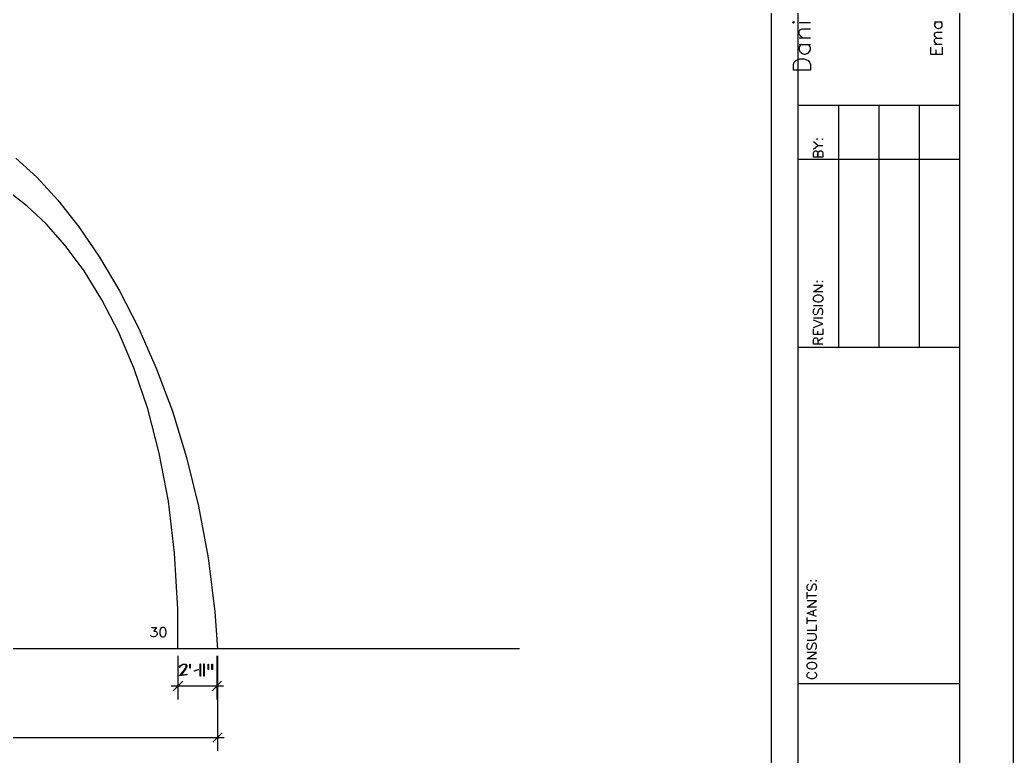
# Model space of a CAD drawing. Extents: x -97.3 to -8.2, y -85.6 to -26.1.
# Drawn here: x -31.03 to -8.16, y -59.99 to -43.04 of the extents above; entities that cross this region are included whole.
import ezdxf

# ---------------------------------------------------------------- set-up
doc = ezdxf.new("R2010")
doc.units = 0
for name, color, linetype in [('ARCHES', 18, 'CONTINUOUS'), ('DIMENSION', 18, 'CONTINUOUS'), ('NONE', 18, 'CONTINUOUS')]:
    doc.layers.add(name, color=color, linetype=linetype)

msp = doc.modelspace()

# ---------------------------------------------------------------- linework, layer by layer
at = {"layer": 'ARCHES'}
msp.add_lwpolyline([(-31.122, -46.224), (-30.643, -46.664), (-30.157, -47.192), (-29.673, -47.807), (-29.197, -48.503), (-28.737, -49.28), (-28.3, -50.132), (-27.891, -51.057), (-27.52, -52.052), (-27.192, -53.113), (-26.916, -54.238), (-26.697, -55.422), (-26.543, -56.663), (-26.481, -57.521), (-26.496, -57.521), (-26.528, -57.521), (-26.575, -57.521), (-26.633, -57.521), (-26.7, -57.521), (-26.775, -57.521), (-26.854, -57.521), (-26.936, -57.521), (-27.017, -57.521), (-27.097, -57.521), (-27.171, -57.521), (-27.239, -57.521), (-27.297, -57.521), (-27.343, -57.521), (-27.375, -57.521), (-27.391, -57.521), (-27.396, -56.607), (-27.468, -55.316), (-27.612, -54.118), (-27.821, -53.013), (-28.086, -51.998), (-28.4, -51.073), (-28.754, -50.236), (-29.142, -49.486), (-29.555, -48.821), (-29.986, -48.239), (-30.427, -47.74), (-30.869, -47.321), (-31.306, -46.982)], dxfattribs=at)
at = {"layer": 'DIMENSION'}
for points in [[(-27.391, -57.676), (-27.391, -58.682)], [(-26.496, -57.676), (-26.496, -58.682)], [(-26.481, -57.676), (-26.481, -59.868)], [(-27.281, -58.263), (-27.5, -58.482)], [(-26.606, -58.482), (-26.387, -58.263)], [(-27.545, -58.372), (-27.391, -58.372)], [(-27.391, -58.372), (-26.496, -58.372)], [(-26.496, -58.372), (-26.342, -58.372)], [(-26.59, -59.668), (-26.371, -59.449)], [(-39.202, -59.559), (-26.481, -59.559)], [(-26.481, -59.559), (-26.326, -59.559)]]:
    msp.add_lwpolyline(points, dxfattribs=at)
for points in [[(-27.189, -57.903), (-27.189, -57.922), (-27.214, -57.977), (-27.24, -58.013), (-27.261, -58.043), (-27.306, -58.098), (-27.33, -58.122), (-27.331, -58.123), (-27.334, -58.125), (-27.336, -58.127), (-27.191, -58.104), (-27.191, -58.114), (-27.355, -58.141), (-27.359, -58.133), (-27.355, -58.13), (-27.344, -58.121), (-27.338, -58.114), (-27.315, -58.092), (-27.27, -58.039), (-27.249, -58.009), (-27.225, -57.974), (-27.2, -57.922), (-27.2, -57.905), (-27.2, -57.891), (-27.217, -57.878), (-27.235, -57.878), (-27.273, -57.88), (-27.331, -57.914), (-27.35, -57.947), (-27.361, -57.947), (-27.34, -57.909), (-27.277, -57.869), (-27.235, -57.868), (-27.224, -57.868), (-27.207, -57.872), (-27.201, -57.877), (-27.195, -57.882), (-27.189, -57.895)], [(-27.112, -57.966), (-27.122, -57.966), (-27.122, -57.87), (-27.112, -57.87)], [(-26.925, -58.003), (-27.022, -58.03), (-27.022, -58.02), (-26.926, -57.993)], [(-26.871, -58.143), (-26.882, -58.143), (-26.882, -57.865), (-26.871, -57.865)], [(-26.786, -58.143), (-26.796, -58.143), (-26.796, -57.865), (-26.786, -57.865)], [(-26.688, -57.867), (-26.688, -57.991), (-26.698, -57.991), (-26.698, -57.867)], [(-26.599, -57.991), (-26.609, -57.991), (-26.609, -57.867), (-26.599, -57.867)]]:
    msp.add_lwpolyline(points, close=True, dxfattribs=at)
at = {"layer": 'NONE'}
for points in [[(-97.313, -26.124), (-8.161, -26.124), (-8.161, -85.559), (-97.313, -85.559)], [(-94.836, -27.363), (-13.733, -27.363), (-13.733, -84.321), (-94.836, -84.321)], [(-13.113, -27.363), (-9.399, -27.363), (-9.399, -84.321), (-13.113, -84.321)], [(-13.238, -43.103), (-13.219, -43.084), (-13.2, -43.103), (-13.219, -43.122)], [(-12.827, -44.204), (-13.219, -44.204), (-13.219, -44.073), (-13.2, -44.017), (-13.163, -43.98), (-13.126, -43.961), (-13.07, -43.942), (-12.976, -43.942), (-12.92, -43.961), (-12.883, -43.98), (-12.846, -44.017), (-12.827, -44.073)], [(-12.665, -45.79), (-12.675, -45.78), (-12.685, -45.79), (-12.675, -45.8)], [(-12.54, -45.79), (-12.551, -45.78), (-12.561, -45.79), (-12.551, -45.8)], [(-12.54, -46.205), (-12.758, -46.205), (-12.758, -46.111), (-12.748, -46.08), (-12.737, -46.07), (-12.717, -46.06), (-12.696, -46.06), (-12.675, -46.07), (-12.665, -46.08), (-12.654, -46.111), (-12.654, -46.205), (-12.654, -46.111), (-12.644, -46.08), (-12.634, -46.07), (-12.613, -46.06), (-12.582, -46.06), (-12.561, -46.07), (-12.551, -46.08), (-12.54, -46.111)], [(-12.665, -49.064), (-12.675, -49.054), (-12.685, -49.064), (-12.675, -49.075)], [(-12.54, -49.064), (-12.551, -49.054), (-12.561, -49.064), (-12.551, -49.075)], [(-12.54, -49.479), (-12.551, -49.499), (-12.571, -49.52), (-12.592, -49.531), (-12.623, -49.541), (-12.675, -49.541), (-12.706, -49.531), (-12.727, -49.52), (-12.748, -49.499), (-12.758, -49.479), (-12.758, -49.437), (-12.748, -49.417), (-12.727, -49.396), (-12.706, -49.385), (-12.675, -49.375), (-12.623, -49.375), (-12.592, -49.385), (-12.571, -49.396), (-12.551, -49.417), (-12.54, -49.437)], [(-12.81, -55.947), (-12.82, -55.937), (-12.83, -55.947), (-12.82, -55.957)], [(-12.685, -55.947), (-12.696, -55.937), (-12.706, -55.947), (-12.696, -55.957)], [(-27.728, -57.243), (-27.697, -57.233), (-27.677, -57.201), (-27.666, -57.15), (-27.666, -57.118), (-27.677, -57.067), (-27.697, -57.036), (-27.728, -57.025), (-27.749, -57.025), (-27.78, -57.036), (-27.801, -57.067), (-27.811, -57.118), (-27.811, -57.15), (-27.801, -57.201), (-27.78, -57.233), (-27.749, -57.243)], [(-12.685, -57.927), (-12.696, -57.947), (-12.716, -57.968), (-12.737, -57.978), (-12.768, -57.989), (-12.82, -57.989), (-12.851, -57.978), (-12.872, -57.968), (-12.893, -57.947), (-12.903, -57.927), (-12.903, -57.885), (-12.893, -57.864), (-12.872, -57.844), (-12.851, -57.833), (-12.82, -57.823), (-12.768, -57.823), (-12.737, -57.833), (-12.716, -57.844), (-12.696, -57.864), (-12.685, -57.885)]]:
    msp.add_lwpolyline(points, close=True, dxfattribs=at)
for points in [[(-13.088, -43.103), (-12.827, -43.103)], [(-9.931, -43.091), (-9.955, -43.116), (-9.968, -43.14), (-9.968, -43.178), (-9.955, -43.203), (-9.931, -43.227), (-9.893, -43.24), (-9.868, -43.24), (-9.831, -43.227), (-9.806, -43.203), (-9.794, -43.178), (-9.794, -43.14), (-9.806, -43.116), (-9.831, -43.091)], [(-9.968, -43.091), (-9.794, -43.091)], [(-13.014, -43.457), (-13.07, -43.401), (-13.088, -43.364), (-13.088, -43.308), (-13.07, -43.271), (-13.014, -43.252), (-12.827, -43.252)], [(-9.918, -43.464), (-9.955, -43.426), (-9.968, -43.402), (-9.968, -43.364), (-9.955, -43.339), (-9.918, -43.327), (-9.794, -43.327)], [(-13.088, -43.457), (-12.827, -43.457)], [(-13.032, -43.607), (-13.07, -43.644), (-13.088, -43.681), (-13.088, -43.737), (-13.07, -43.775), (-13.032, -43.812), (-12.976, -43.831), (-12.939, -43.831), (-12.883, -43.812), (-12.846, -43.775), (-12.827, -43.737), (-12.827, -43.681), (-12.846, -43.644), (-12.883, -43.607)], [(-13.088, -43.607), (-12.827, -43.607)], [(-9.794, -43.675), (-9.794, -43.837), (-10.055, -43.837), (-10.055, -43.675)], [(-9.918, -43.601), (-9.955, -43.563), (-9.968, -43.538), (-9.968, -43.501), (-9.955, -43.476), (-9.918, -43.464), (-9.794, -43.464)], [(-9.968, -43.601), (-9.794, -43.601)], [(-9.931, -43.837), (-9.931, -43.737)], [(-13.113, -45.007), (-9.399, -45.007)], [(-12.185, -45.007), (-12.185, -50.579)], [(-11.256, -45.007), (-11.256, -50.579)], [(-10.327, -45.007), (-10.327, -50.579)], [(-9.399, -45.007), (-9.399, -50.579)], [(-12.758, -46.018), (-12.654, -45.935), (-12.758, -45.852)], [(-12.654, -45.935), (-12.54, -45.935)], [(-13.113, -46.246), (-9.399, -46.246)], [(-12.54, -49.303), (-12.758, -49.303), (-12.54, -49.157), (-12.758, -49.157)], [(-12.758, -49.613), (-12.54, -49.613)], [(-12.571, -49.831), (-12.551, -49.81), (-12.54, -49.779), (-12.54, -49.738), (-12.551, -49.707), (-12.571, -49.686), (-12.603, -49.686), (-12.623, -49.696), (-12.634, -49.707), (-12.644, -49.727), (-12.665, -49.79), (-12.675, -49.81), (-12.685, -49.821), (-12.706, -49.831), (-12.727, -49.831), (-12.748, -49.81), (-12.758, -49.779), (-12.758, -49.738), (-12.748, -49.707), (-12.727, -49.686)], [(-12.758, -49.904), (-12.54, -49.904)], [(-12.758, -50.121), (-12.54, -50.038), (-12.758, -49.956)], [(-12.54, -50.152), (-12.54, -50.287), (-12.758, -50.287), (-12.758, -50.152)], [(-12.654, -50.287), (-12.654, -50.204)], [(-12.54, -50.505), (-12.758, -50.505), (-12.758, -50.412), (-12.748, -50.38), (-12.737, -50.37), (-12.717, -50.36), (-12.696, -50.36), (-12.675, -50.37), (-12.665, -50.38), (-12.654, -50.412), (-12.654, -50.505)], [(-12.654, -50.432), (-12.54, -50.36)], [(-13.113, -50.579), (-9.399, -50.579)], [(-12.716, -56.175), (-12.696, -56.154), (-12.685, -56.123), (-12.685, -56.082), (-12.696, -56.051), (-12.716, -56.03), (-12.747, -56.03), (-12.768, -56.04), (-12.779, -56.051), (-12.789, -56.071), (-12.81, -56.134), (-12.82, -56.154), (-12.83, -56.165), (-12.851, -56.175), (-12.872, -56.175), (-12.893, -56.154), (-12.903, -56.123), (-12.903, -56.082), (-12.893, -56.051), (-12.872, -56.03)], [(-12.903, -56.362), (-12.903, -56.216)], [(-12.903, -56.289), (-12.685, -56.289)], [(-12.685, -56.558), (-12.903, -56.558), (-12.685, -56.413), (-12.903, -56.413)], [(-12.685, -56.776), (-12.903, -56.693), (-12.685, -56.61)], [(-12.758, -56.745), (-12.758, -56.641)], [(-12.903, -56.942), (-12.903, -56.797)], [(-12.903, -56.869), (-12.685, -56.869)], [(-27.998, -57.025), (-27.884, -57.025), (-27.946, -57.108), (-27.915, -57.108), (-27.894, -57.118), (-27.884, -57.129), (-27.873, -57.16), (-27.873, -57.181), (-27.884, -57.212), (-27.905, -57.233), (-27.936, -57.243), (-27.967, -57.243), (-27.998, -57.233), (-28.008, -57.222), (-28.019, -57.201)], [(-12.903, -57.087), (-12.685, -57.087), (-12.685, -56.963)], [(-12.903, -57.315), (-12.747, -57.315), (-12.716, -57.305), (-12.696, -57.284), (-12.685, -57.253), (-12.685, -57.232), (-12.696, -57.201), (-12.716, -57.18), (-12.747, -57.17), (-12.903, -57.17)], [(-12.716, -57.533), (-12.696, -57.512), (-12.685, -57.481), (-12.685, -57.439), (-12.696, -57.408), (-12.716, -57.388), (-12.747, -57.388), (-12.768, -57.398), (-12.779, -57.408), (-12.789, -57.429), (-12.81, -57.491), (-12.82, -57.512), (-12.83, -57.522), (-12.851, -57.533), (-12.872, -57.533), (-12.893, -57.512), (-12.903, -57.481), (-12.903, -57.439), (-12.893, -57.408), (-12.872, -57.388)], [(-19.529, -57.521), (-93.513, -57.521)], [(-12.685, -57.75), (-12.903, -57.75), (-12.685, -57.605), (-12.903, -57.605)], [(-12.737, -58.051), (-12.716, -58.061), (-12.696, -58.082), (-12.685, -58.103), (-12.685, -58.144), (-12.696, -58.165), (-12.716, -58.186), (-12.737, -58.196), (-12.768, -58.206), (-12.82, -58.206), (-12.851, -58.196), (-12.872, -58.186), (-12.893, -58.165), (-12.903, -58.144), (-12.903, -58.103), (-12.893, -58.082), (-12.872, -58.061), (-12.851, -58.051)], [(-13.113, -58.318), (-9.399, -58.318)]]:
    msp.add_lwpolyline(points, dxfattribs=at)

doc.saveas('drawing.dxf')
